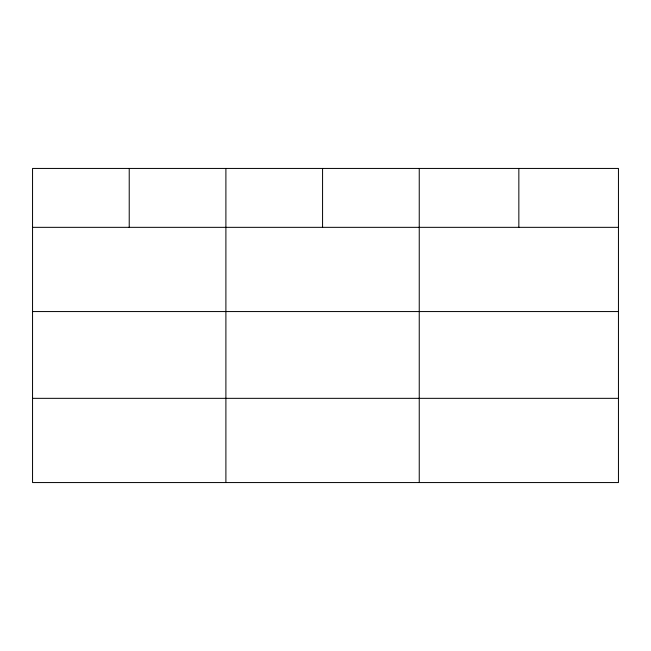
<?xml version="1.0" encoding="UTF-8"?>
<svg xmlns="http://www.w3.org/2000/svg" width="651" height="651" viewBox="0 0 651 651"><rect width="100%" height="100%" fill="white"/><g stroke="black" fill="none" stroke-linecap="round" stroke-linejoin="round"><path stroke-width="0.98" d="M618.45 311.56L618.45 168.438L32.55 168.438L32.55 482.562L618.45 482.562L618.45 311.56L32.55 311.56M32.55 227.337L618.45 227.337M32.55 398.339L618.45 398.339M518.847 168.438L518.847 227.337M419.244 168.438L419.244 482.562M322.57 168.438L322.57 227.337M225.897 168.438L225.897 482.562M129.224 168.438L129.224 227.337"/></g></svg>
